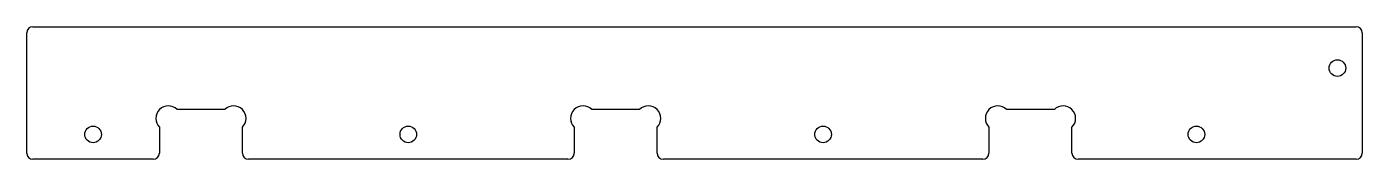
# Model space of a CAD drawing. Header units: millimetres. Extents: x -174 to 148, y 46 to 78.
import ezdxf

# ---------------------------------------------------------------- set-up
doc = ezdxf.new("R2010")
doc.units = ezdxf.units.MM

msp = doc.modelspace()

# ---------------------------------------------------------------- linework, layer by layer
at = {"color": 7, "linetype": 'Continuous', "lineweight": 25}
for p, q in [((-172.49, 78.2), (146.51, 78.2)), ((-173.99, 47.7), (-173.99, 76.7)), ((148.01, 76.7), (148.01, 47.7)), ((-126.23, 58.2), (-137.75, 58.2)), ((-26.23, 58.2), (-37.75, 58.2)), ((73.77, 58.2), (62.25, 58.2)), ((-141.99, 53.95), (-141.99, 47.7)), ((-121.99, 47.7), (-121.99, 53.95)), ((-41.99, 53.95), (-41.99, 47.7)), ((-21.99, 47.7), (-21.99, 53.95)), ((58.01, 53.95), (58.01, 47.7)), ((78.01, 47.7), (78.01, 53.95)), ((-143.49, 46.2), (-172.49, 46.2)), ((-43.49, 46.2), (-120.49, 46.2)), ((56.51, 46.2), (-20.49, 46.2)), ((146.51, 46.2), (79.51, 46.2))]:
    msp.add_line(p, q, dxfattribs=at)
for centre in [(142.01, 68.2), (-157.99, 52.2), (-81.99, 52.2), (18.01, 52.2), (108.01, 52.2)]:
    msp.add_circle(centre, 2, dxfattribs=at)
for centre, radius, start, end in [((-172.49, 76.7), 1.5, 90, 180), ((146.51, 76.7), 1.5, 0, 90), ((-139.87, 56.08), 3, 45, 225), ((-124.11, 56.08), 3, 315, 135), ((-39.87, 56.08), 3, 45, 225), ((-24.11, 56.08), 3, 315, 135), ((60.13, 56.08), 3, 45, 225), ((75.89, 56.08), 3, 315, 135), ((-172.49, 47.7), 1.5, 180, 270), ((-143.49, 47.7), 1.5, 270, 0), ((-120.49, 47.7), 1.5, 180, 270), ((-43.49, 47.7), 1.5, 270, 0), ((-20.49, 47.7), 1.5, 180, 270), ((56.51, 47.7), 1.5, 270, 0), ((79.51, 47.7), 1.5, 180, 270), ((146.51, 47.7), 1.5, 270, 0)]:
    msp.add_arc(centre, radius, start, end, dxfattribs=at)

doc.saveas('drawing.dxf')
